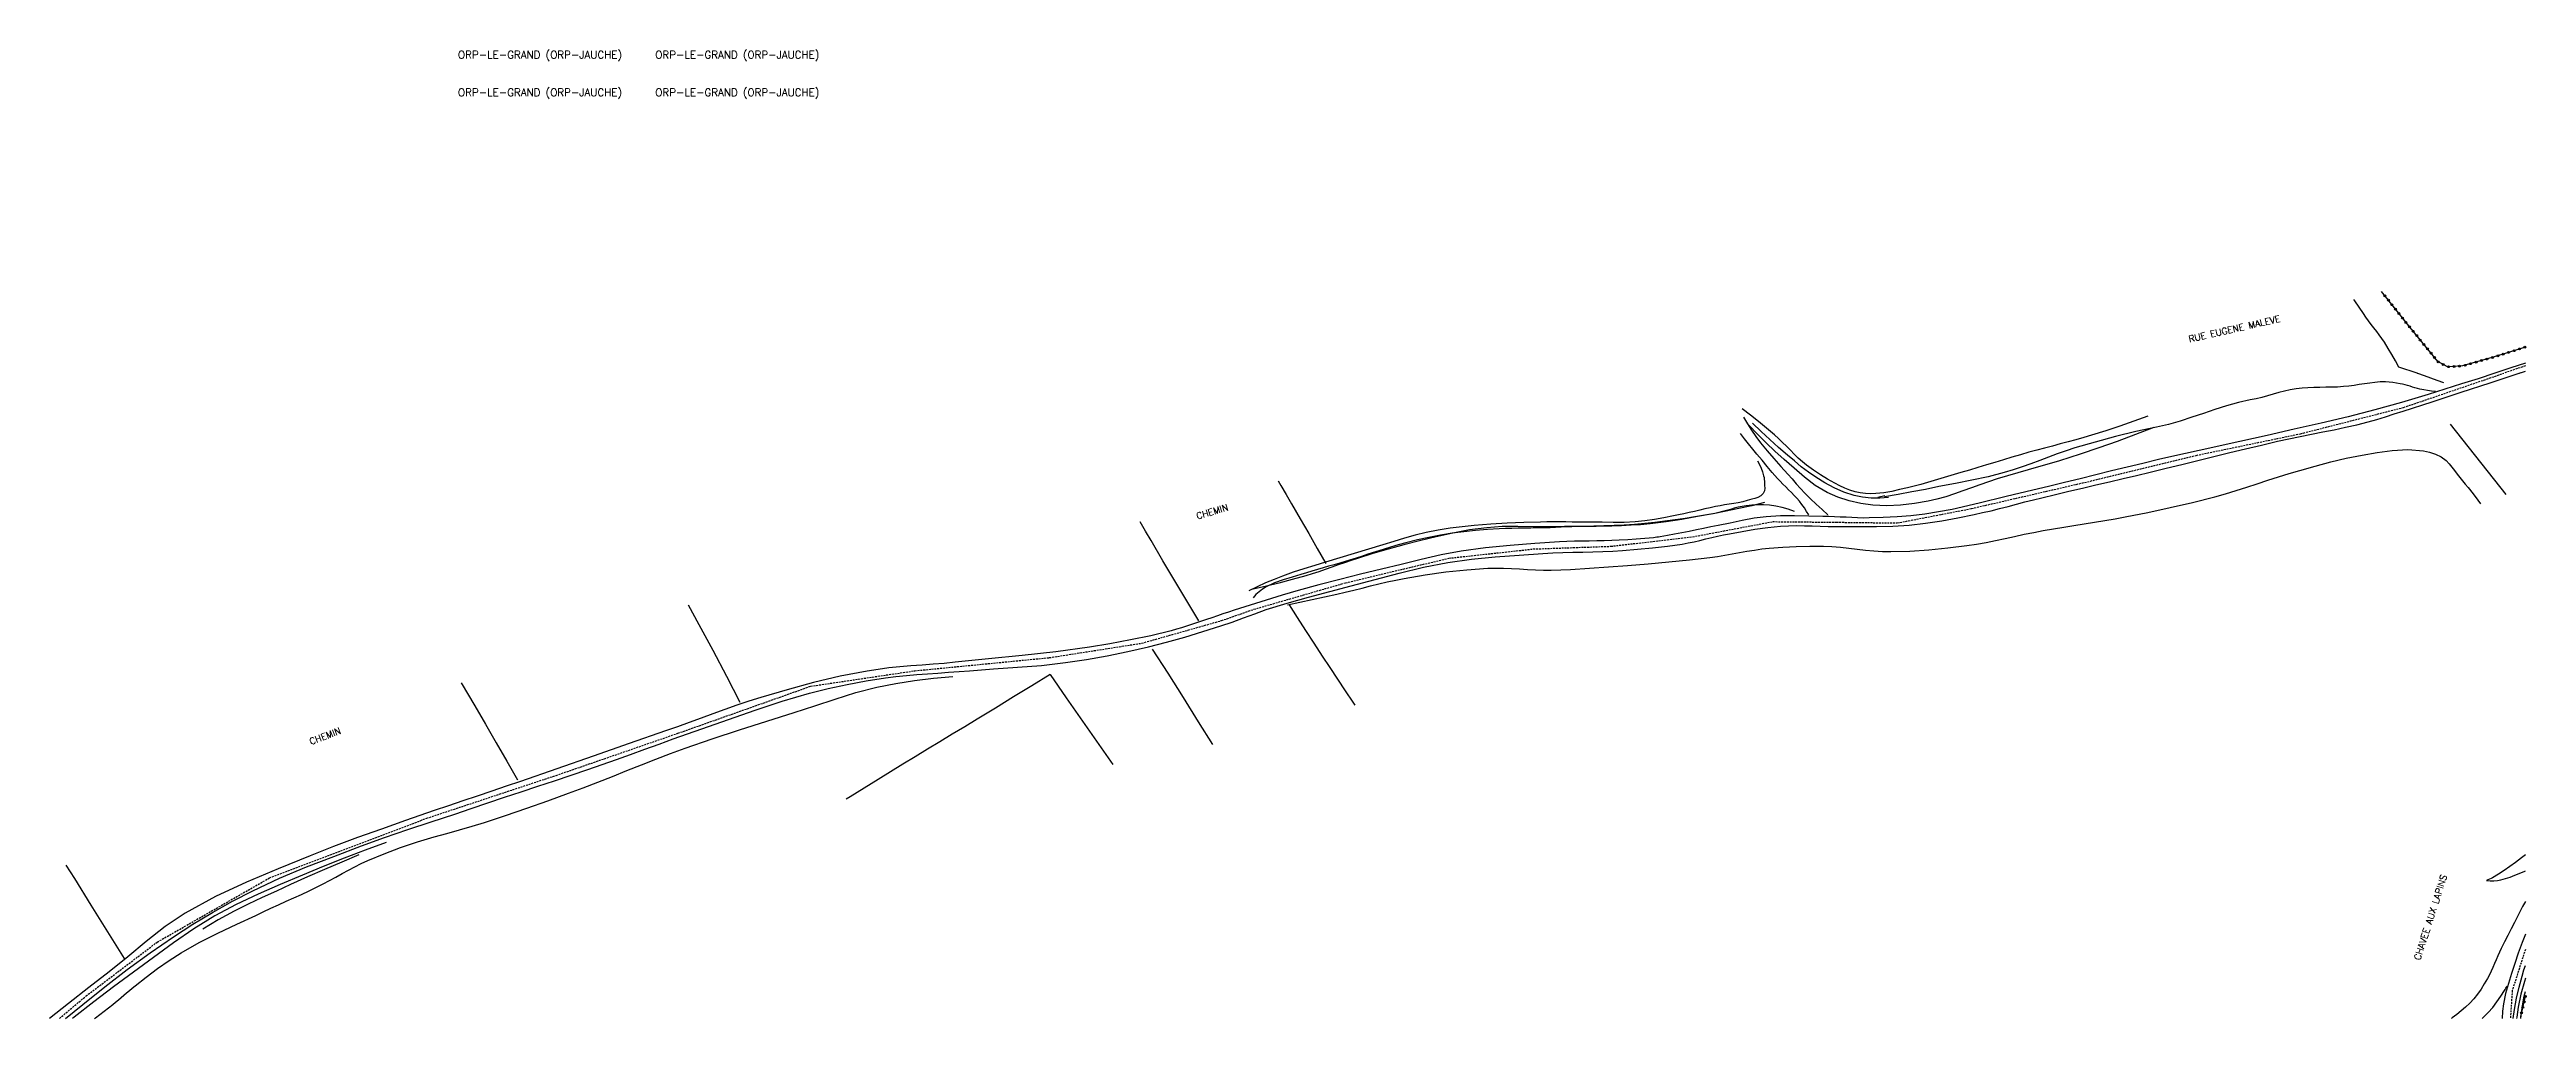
# Model space of a CAD drawing. Header units: millimetres. Extents: x 193000 to 194000, y 156000 to 157000.
# Drawn here: x 193344 to 194000, y 156000 to 156257 of the extents above; entities that cross this region are included whole.
import ezdxf
from ezdxf.enums import TextEntityAlignment as Align

# ---------------------------------------------------------------- set-up
doc = ezdxf.new("R2010")
doc.units = ezdxf.units.MM
doc.linetypes.add('DASHED', pattern=[0.75, 0.5, -0.25])
doc.layers.get('0').update_dxf_attribs({"linetype": 'CONTINUOUS'})
for name, color, linetype in [('W0001', 6, 'DASHED'), ('W0008', 7, 'CONTINUOUS'), ('W0071', 7, 'CONTINUOUS'), ('W0211', 2, 'CONTINUOUS'), ('W0214', 2, 'CONTINUOUS'), ('W0300', 7, 'CONTINUOUS'), ('W0322', 7, 'CONTINUOUS'), ('W0323', 7, 'CONTINUOUS'), ('W0330', 7, 'CONTINUOUS'), ('W0980', 7, 'CONTINUOUS'), ('W0989', 7, 'CONTINUOUS')]:
    doc.layers.add(name, color=color, linetype=linetype)
doc.styles.get("Standard").update_dxf_attribs({"font": 'romans.shx', "width": 0.85})

# ---------------------------------------------------------------- blocks, each defined once
blk = doc.blocks.new('t322o')
at = {"color": 0, "linetype": 'Continuous'}
for radius in [0.25, 0.15]:
    blk.add_circle((0, 0), radius, dxfattribs=at)
blk = doc.blocks.new('t323o')
at = {"color": 0, "linetype": 'Continuous'}
for radius in [0.25, 0.15]:
    blk.add_circle((0, 0), radius, dxfattribs=at)

msp = doc.modelspace()

# ---------------------------------------------------------------- linework, layer by layer
at = {"layer": 'W0001'}
for points in [[(193346.48, 156000), (193353.52, 156005.96), (193372.4, 156020.25), (193402.13, 156037.25), (193443.8, 156053.07), (193478.12, 156064.43), (193510.38, 156075.59), (193545.58, 156088.06), (193573.14, 156092.15), (193608.79, 156095.63), (193633.29, 156099.46), (193654.46, 156105.45), (193663.05, 156108.46), (193687.31, 156115.47), (193714.68, 156121.99), (193737.1, 156124.43), (193757.62, 156125.15), (193779.29, 156127.66), (193800.52, 156131.68), (193817.43, 156131.52), (193833.51, 156131.33), (193853.22, 156135.15), (193884.72, 156142.42), (193912.78, 156149.25), (193940.41, 156154.98), (193967.71, 156161.95), (193994.26, 156171)], [(194000, 156172.96), (193994.26, 156171)], [(194000, 156018.31), (193996.51, 156007.38), (193996.02, 156000)]]:
    msp.add_lwpolyline(points, dxfattribs=at)
at = {"layer": 'W0008'}
for points in [[(193991.89, 156171), (193987.49, 156169.57), (193983.08, 156168.16), (193978.67, 156166.77), (193974.25, 156165.39), (193970.73, 156164.31), (193967.21, 156163.25), (193963.67, 156162.24), (193960.12, 156161.27), (193953, 156159.47), (193945.85, 156157.78), (193938.69, 156156.16), (193931.53, 156154.53), (193927.93, 156153.72), (193924.34, 156152.92), (193920.74, 156152.12), (193917.13, 156151.34), (193913.53, 156150.55), (193909.94, 156149.75), (193906.34, 156148.94), (193902.75, 156148.11), (193898.59, 156147.13), (193894.43, 156146.13), (193890.27, 156145.1), (193886.12, 156144.07), (193881.97, 156143.04), (193877.82, 156142.02), (193873.66, 156141.02), (193869.5, 156140.03), (193862.37, 156138.31), (193855.24, 156136.53), (193848.06, 156134.91), (193840.82, 156133.64), (193837.15, 156133.2), (193833.47, 156132.91), (193829.78, 156132.74), (193826.09, 156132.65), (193824.55, 156132.64), (193823.02, 156132.68), (193821.49, 156132.74), (193819.95, 156132.82), (193818.42, 156132.9), (193816.89, 156132.98), (193815.36, 156133.04), (193813.82, 156133.08), (193810.07, 156133.16), (193806.32, 156133.24), (193802.55, 156133.22), (193798.8, 156132.99), (193795.58, 156132.57), (193792.39, 156131.96), (193789.22, 156131.28), (193786.05, 156130.63), (193784.13, 156130.26), (193782.21, 156129.88), (193780.29, 156129.48), (193778.38, 156129.09), (193776.46, 156128.7), (193774.54, 156128.33), (193772.62, 156127.98), (193770.69, 156127.66), (193770.24, 156127.59), (193769.79, 156127.53), (193769.35, 156127.48), (193768.9, 156127.43), (193766.64, 156127.22), (193764.37, 156127.03), (193762.11, 156126.88), (193759.84, 156126.75), (193757.86, 156126.66), (193755.88, 156126.61), (193753.9, 156126.57), (193751.92, 156126.54), (193749.94, 156126.51), (193747.96, 156126.46), (193745.98, 156126.39), (193744, 156126.29), (193737.48, 156125.87), (193730.96, 156125.38), (193724.45, 156124.74), (193717.97, 156123.85), (193712.64, 156122.86), (193707.35, 156121.66), (193702.1, 156120.36), (193696.85, 156119.07), (193691.31, 156117.73), (193685.77, 156116.36), (193680.25, 156114.94), (193674.75, 156113.44), (193670.49, 156112.2), (193666.26, 156110.9), (193662.03, 156109.56), (193657.81, 156108.2), (193656.32, 156107.71), (193654.83, 156107.22), (193653.34, 156106.71), (193651.85, 156106.19)], [(193666.24, 156108.43), (193671.86, 156110.07), (193677.49, 156111.65), (193683.14, 156113.19), (193688.8, 156114.68), (193695.17, 156116.36), (193701.55, 156118.05), (193707.97, 156119.59), (193714.45, 156120.86), (193720.7, 156121.74), (193726.99, 156122.35), (193733.29, 156122.82), (193739.58, 156123.23), (193742.22, 156123.38), (193744.87, 156123.49), (193747.52, 156123.56), (193750.17, 156123.62), (193752.82, 156123.69), (193755.47, 156123.77), (193758.12, 156123.88), (193760.76, 156124.05), (193764.72, 156124.36), (193768.68, 156124.73), (193772.62, 156125.18), (193776.55, 156125.75), (193778.13, 156126.03), (193779.69, 156126.35), (193781.25, 156126.71), (193782.81, 156127.08), (193784.36, 156127.45), (193785.92, 156127.81), (193787.48, 156128.16), (193789.04, 156128.46), (193792.42, 156129.08), (193795.8, 156129.66), (193799.21, 156130.15), (193802.63, 156130.48), (193804.72, 156130.59), (193806.82, 156130.63), (193808.91, 156130.61), (193811, 156130.55), (193813.09, 156130.48), (193815.18, 156130.41), (193817.27, 156130.36), (193819.36, 156130.35), (193823.7, 156130.37), (193828.04, 156130.38), (193832.39, 156130.48), (193836.73, 156130.77), (193841.05, 156131.27), (193845.35, 156131.93), (193849.63, 156132.72), (193853.9, 156133.57), (193856.16, 156134.06), (193858.41, 156134.58), (193860.66, 156135.14), (193862.9, 156135.71), (193865.13, 156136.3), (193867.37, 156136.89), (193869.61, 156137.46), (193871.86, 156138.02), (193875.44, 156138.88), (193879.02, 156139.73), (193882.61, 156140.58), (193886.2, 156141.42), (193889.79, 156142.26), (193893.37, 156143.1), (193896.96, 156143.95), (193900.54, 156144.8), (193904.77, 156145.82), (193908.99, 156146.85), (193913.21, 156147.89), (193917.42, 156148.93), (193921.64, 156149.97), (193925.87, 156150.99), (193930.09, 156151.99), (193934.33, 156152.97), (193937.32, 156153.63), (193940.32, 156154.25), (193943.32, 156154.85), (193946.33, 156155.44), (193949.33, 156156.05), (193952.33, 156156.69), (193955.32, 156157.37), (193958.3, 156158.11), (193960.64, 156158.76), (193962.96, 156159.48), (193965.27, 156160.24), (193967.59, 156160.98), (193975.28, 156163.45), (193982.96, 156165.95), (193990.64, 156168.47), (193998.31, 156171)], [(194000, 156173.71), (193996.11, 156172.4), (193991.89, 156171)], [(193998.31, 156171), (193998.48, 156171.06), (193998.66, 156171.12), (193998.84, 156171.18), (193999.01, 156171.23), (194000, 156171.56)], [(193348.05, 156000), (193352.63, 156003.73), (193358.5, 156008.38), (193364.44, 156012.97), (193370.49, 156017.42), (193376.67, 156021.66), (193381.8, 156024.95), (193387.01, 156028.1), (193392.32, 156031.08), (193397.74, 156033.87), (193404.8, 156037.15), (193411.98, 156040.15), (193419.22, 156042.97), (193426.49, 156045.72), (193432.63, 156047.95), (193438.82, 156050.06), (193445.02, 156052.12), (193451.22, 156054.19), (193455.63, 156055.67), (193460.04, 156057.14), (193464.45, 156058.61), (193468.87, 156060.07), (193473.28, 156061.53), (193477.7, 156063), (193482.1, 156064.49), (193486.5, 156065.99), (193490.29, 156067.31), (193494.07, 156068.65), (193497.84, 156070), (193501.61, 156071.36), (193505.39, 156072.72), (193509.16, 156074.08), (193512.94, 156075.41), (193516.73, 156076.73), (193523.81, 156079.21), (193530.89, 156081.71), (193538.03, 156084.1), (193545.24, 156086.2), (193550.23, 156087.45), (193555.25, 156088.55), (193560.3, 156089.5), (193565.37, 156090.3), (193568.15, 156090.65), (193570.93, 156090.94), (193573.72, 156091.18), (193576.51, 156091.38), (193579.3, 156091.56), (193582.09, 156091.74), (193584.88, 156091.93), (193587.67, 156092.14), (193594.03, 156092.63), (193600.41, 156093.07), (193606.78, 156093.59), (193613.13, 156094.33), (193618.66, 156095.16), (193624.16, 156096.13), (193629.63, 156097.24), (193635.08, 156098.48), (193639.91, 156099.71), (193644.72, 156101.07), (193649.49, 156102.52), (193654.25, 156104.03), (193657.27, 156105.05), (193660.28, 156106.14), (193663.26, 156107.27), (193666.24, 156108.43)], [(193651.85, 156106.19), (193650.51, 156105.76), (193649.18, 156105.31), (193647.85, 156104.86), (193646.51, 156104.41), (193645.18, 156103.97), (193643.83, 156103.55), (193642.48, 156103.14), (193641.13, 156102.77), (193635.75, 156101.45), (193630.33, 156100.31), (193624.89, 156099.32), (193619.43, 156098.42), (193610.56, 156097.18), (193601.65, 156096.19), (193592.73, 156095.31), (193583.82, 156094.4), (193580.91, 156094.11), (193577.99, 156093.87), (193575.07, 156093.65), (193572.15, 156093.43), (193569.23, 156093.18), (193566.32, 156092.89), (193563.41, 156092.53), (193560.51, 156092.07), (193553.38, 156090.68), (193546.32, 156089), (193539.32, 156087.11), (193532.36, 156085.08), (193529.16, 156084.09), (193525.98, 156083.03), (193522.82, 156081.92), (193519.67, 156080.78), (193516.53, 156079.62), (193513.39, 156078.47), (193510.25, 156077.32), (193507.1, 156076.2), (193497.49, 156072.85), (193487.89, 156069.5), (193478.28, 156066.16), (193468.67, 156062.84), (193464.86, 156061.54), (193461.04, 156060.24), (193457.22, 156058.96), (193453.4, 156057.67), (193449.58, 156056.38), (193445.76, 156055.09), (193441.95, 156053.77), (193438.15, 156052.43), (193431.8, 156050.19), (193425.46, 156047.93), (193419.14, 156045.6), (193412.88, 156043.11), (193404.47, 156039.66), (193396.07, 156036.14), (193387.79, 156032.3), (193379.79, 156027.89), (193374.5, 156024.35), (193369.49, 156020.43), (193364.61, 156016.37), (193359.69, 156012.39), (193354.29, 156008.19), (193348.88, 156003.99), (193343.85, 156000)], [(194000, 156022.36), (193999.12, 156020.12), (193998.12, 156017.35), (193997.17, 156014.56), (193996.32, 156011.92), (193995.49, 156009.27), (193994.76, 156006.58), (193994.2, 156003.85), (193993.95, 156001.95), (193993.81, 156000.03), (193993.81, 156000)], [(193996.75, 156000), (193997.09, 156002.39), (193997.67, 156005.35), (193998.36, 156008.29), (193999.13, 156011.21), (193999.63, 156012.93), (194000, 156014.05)]]:
    msp.add_lwpolyline(points, dxfattribs=at)
at = {"layer": 'W0071'}
for points in [[(193810.08, 156133.45), (193809.51, 156134.39), (193808.91, 156135.31), (193808.27, 156136.2), (193807.6, 156137.07), (193806.92, 156137.87), (193806.2, 156138.65), (193805.47, 156139.4), (193804.72, 156140.14), (193803.97, 156140.88), (193803.22, 156141.62), (193802.49, 156142.37), (193801.77, 156143.14), (193800.38, 156144.72), (193799.02, 156146.32), (193797.69, 156147.93), (193796.35, 156149.55), (193795.25, 156150.91), (193794.15, 156152.27), (193793.06, 156153.65), (193791.98, 156155.03)], [(193792.76, 156159.36), (193793.81, 156157.61), (193794.92, 156155.9), (193796.08, 156154.22), (193797.29, 156152.58), (193799.02, 156150.44), (193800.83, 156148.37), (193802.68, 156146.33), (193804.52, 156144.29), (193805.64, 156143.01), (193806.76, 156141.74), (193807.9, 156140.47), (193809.07, 156139.23), (193810.55, 156137.75), (193812.06, 156136.29), (193813.6, 156134.86), (193815.17, 156133.46)]]:
    msp.add_lwpolyline(points, dxfattribs=at)
at = {"layer": 'W0211'}
for points in [[(193976.15, 156166.14), (193975.12, 156166.29), (193974.09, 156166.44), (193973.06, 156166.62), (193972.04, 156166.83), (193971.38, 156166.99), (193970.73, 156167.17), (193970.08, 156167.36), (193969.43, 156167.56), (193968.78, 156167.75), (193968.13, 156167.93), (193967.47, 156168.1), (193966.81, 156168.24), (193965.85, 156168.42), (193964.89, 156168.57), (193963.92, 156168.68), (193962.95, 156168.73), (193961.54, 156168.69), (193960.14, 156168.58), (193958.74, 156168.42), (193957.36, 156168.21), (193955.97, 156167.99), (193954.59, 156167.78), (193953.2, 156167.6), (193951.81, 156167.46), (193950.24, 156167.36), (193948.67, 156167.31), (193947.1, 156167.28), (193945.53, 156167.26), (193943.95, 156167.23), (193942.38, 156167.17), (193940.81, 156167.06), (193939.24, 156166.87), (193937.7, 156166.61), (193936.17, 156166.27), (193934.66, 156165.88), (193933.15, 156165.46), (193931.65, 156165.03), (193930.15, 156164.62), (193928.63, 156164.25), (193927.1, 156163.94), (193923.93, 156163.26), (193920.8, 156162.4), (193917.72, 156161.42), (193914.66, 156160.38), (193911.6, 156159.33), (193908.52, 156158.33), (193905.4, 156157.45), (193902.24, 156156.75)], [(193831.2, 156138.08), (193828.92, 156137.88), (193826.63, 156137.9), (193824.35, 156138.15), (193822.1, 156138.61), (193819.41, 156139.48), (193816.83, 156140.65), (193814.35, 156142), (193811.95, 156143.45), (193809.98, 156144.78), (193808.1, 156146.23), (193806.28, 156147.76), (193804.48, 156149.29), (193802.1, 156151.35), (193799.76, 156153.45), (193797.47, 156155.6), (193795.21, 156157.79)], [(193902.24, 156156.75), (193896.79, 156155.53), (193891.37, 156154.21), (193885.98, 156152.76), (193880.63, 156151.2), (193878.26, 156150.45), (193875.93, 156149.63), (193873.6, 156148.77), (193871.29, 156147.89), (193868.97, 156147.02), (193866.64, 156146.17), (193864.29, 156145.38), (193861.91, 156144.67), (193857.62, 156143.58), (193853.28, 156142.65), (193848.93, 156141.81), (193844.59, 156140.96), (193840.99, 156140.24), (193837.37, 156139.55), (193833.76, 156138.87), (193830.14, 156138.22)], [(193671.91, 156109.63), (193675.19, 156110.31), (193678.47, 156111.01), (193681.75, 156111.72), (193685.02, 156112.45), (193687.25, 156112.96), (193689.48, 156113.51), (193691.7, 156114.08), (193693.92, 156114.64), (193696.15, 156115.2), (193698.39, 156115.72), (193700.63, 156116.21), (193702.89, 156116.64), (193708.38, 156117.55), (193713.89, 156118.34), (193719.43, 156118.94), (193724.99, 156119.32), (193727.1, 156119.37), (193729.21, 156119.35), (193731.32, 156119.27), (193733.43, 156119.15), (193735.53, 156119.02), (193737.64, 156118.92), (193739.74, 156118.85), (193741.85, 156118.85), (193746.92, 156119.02), (193751.98, 156119.31), (193757.03, 156119.69), (193762.08, 156120.09), (193767.54, 156120.53), (193773, 156121), (193778.46, 156121.53), (193783.9, 156122.17), (193785.87, 156122.45), (193787.83, 156122.77), (193789.79, 156123.12), (193791.74, 156123.48), (193793.7, 156123.83), (193795.66, 156124.16), (193797.63, 156124.44), (193799.6, 156124.66), (193803.19, 156124.95), (193806.78, 156125.13), (193810.38, 156125.19), (193813.98, 156125.16), (193816.22, 156125.07), (193818.45, 156124.89), (193820.68, 156124.66), (193822.9, 156124.4), (193825.13, 156124.15), (193827.36, 156123.94), (193829.6, 156123.79), (193831.84, 156123.74), (193836.89, 156123.86), (193841.93, 156124.19), (193846.96, 156124.7), (193851.96, 156125.33), (193854.52, 156125.72), (193857.06, 156126.18), (193859.59, 156126.68), (193862.12, 156127.22), (193864.64, 156127.77), (193867.16, 156128.32), (193869.69, 156128.84), (193872.23, 156129.33), (193874.94, 156129.8), (193877.65, 156130.24), (193880.37, 156130.67), (193883.09, 156131.09), (193885.81, 156131.51), (193888.53, 156131.95), (193891.25, 156132.42), (193893.95, 156132.93), (193899.91, 156134.13), (193905.86, 156135.41), (193911.78, 156136.79), (193917.67, 156138.29), (193920.51, 156139.08), (193923.34, 156139.93), (193926.15, 156140.81), (193928.95, 156141.73), (193931.75, 156142.64), (193934.56, 156143.54), (193937.37, 156144.41), (193940.2, 156145.23), (193944.29, 156146.37), (193948.4, 156147.5), (193952.53, 156148.52), (193956.71, 156149.31), (193960.7, 156149.96), (193964.74, 156150.55), (193968.85, 156150.81), (193972.97, 156150.48), (193974.59, 156150.11), (193976.15, 156149.56), (193977.64, 156148.82), (193979.04, 156147.92)], [(193979.04, 156147.92), (193979.79, 156147.04), (193980.52, 156146.14), (193981.22, 156145.22), (193981.92, 156144.3), (193982.61, 156143.38), (193983.32, 156142.46), (193984.05, 156141.57), (193984.82, 156140.7), (193986.17, 156139.09), (193987.41, 156137.4), (193988.07, 156136.4)], [(193806.26, 156134.4), (193804.66, 156134.98), (193803.02, 156135.45), (193801.36, 156135.8), (193799.67, 156136.05), (193798.12, 156136.15), (193796.57, 156136.15), (193795.02, 156136.05), (193793.48, 156135.88), (193792.42, 156135.71), (193791.37, 156135.48), (193790.33, 156135.22), (193789.3, 156134.93), (193788.28, 156134.64), (193787.25, 156134.35), (193786.22, 156134.09), (193785.17, 156133.86), (193782.56, 156133.37), (193779.93, 156132.94), (193777.3, 156132.55), (193774.66, 156132.19), (193771.98, 156131.82), (193769.29, 156131.47), (193766.6, 156131.16), (193763.9, 156130.91), (193761.2, 156130.75), (193758.5, 156130.65), (193755.8, 156130.59), (193753.1, 156130.5), (193750.21, 156130.39), (193747.31, 156130.28), (193744.42, 156130.17), (193741.53, 156130.07), (193739.84, 156130.03), (193738.15, 156130), (193736.46, 156129.98), (193734.78, 156129.96), (193733.09, 156129.93), (193731.4, 156129.89), (193729.71, 156129.83), (193728.03, 156129.75), (193724.9, 156129.56), (193721.78, 156129.32), (193718.67, 156129.01), (193715.56, 156128.61), (193712.48, 156128.1), (193709.41, 156127.5), (193706.36, 156126.83), (193703.32, 156126.08), (193701.29, 156125.54), (193699.27, 156124.95), (193697.26, 156124.33), (193695.26, 156123.69), (193693.26, 156123.03), (193691.26, 156122.38), (193689.25, 156121.74), (193687.24, 156121.12), (193685.77, 156120.69), (193684.3, 156120.26), (193682.82, 156119.84), (193681.35, 156119.41), (193679.87, 156118.99), (193678.4, 156118.56), (193676.93, 156118.11), (193675.47, 156117.64), (193673.14, 156116.94), (193670.79, 156116.26), (193668.46, 156115.45), (193666.24, 156114.38), (193665.29, 156113.78), (193664.41, 156113.1), (193663.58, 156112.34), (193662.83, 156111.52)], [(193830.25, 156138.52), (193828.4, 156138.08)], [(193433.08, 156046.63), (193427.47, 156044.61), (193421.89, 156042.5), (193416.35, 156040.3), (193410.85, 156038), (193404.97, 156035.5), (193399.1, 156032.94), (193393.31, 156030.2), (193387.66, 156027.18), (193382.08, 156023.75), (193376.68, 156020.04), (193371.39, 156016.18), (193366.13, 156012.31), (193360.82, 156008.38), (193355.56, 156004.38), (193350.35, 156000.31), (193349.96, 156000)], [(194000, 156043.35), (193999, 156042.59), (193997.35, 156041.38), (193995.86, 156040.32), (193994.37, 156039.26), (193992.85, 156038.25), (193991.28, 156037.31), (193990.89, 156037.1), (193990.49, 156036.91), (193990.08, 156036.73), (193989.67, 156036.57)], [(194000, 156030.98), (193999.25, 156029.68), (193998.52, 156028.28), (193997.81, 156026.86), (193997.09, 156025.45), (193996.21, 156023.74), (193995.34, 156022.02), (193994.47, 156020.3), (193993.62, 156018.58), (193993.16, 156017.58), (193992.71, 156016.57), (193992.27, 156015.55), (193991.84, 156014.54), (193991.4, 156013.52), (193990.94, 156012.52), (193990.45, 156011.53), (193989.93, 156010.55), (193989.12, 156009.15), (193988.28, 156007.77), (193987.35, 156006.43), (193986.33, 156005.17), (193985.27, 156004.06), (193984.16, 156003.01), (193982.99, 156002.02), (193981.8, 156001.06), (193980.6, 156000.13), (193980.44, 156000)], [(194000, 156010.65), (193999.74, 156009.84), (193998.8, 156006.44), (193998.06, 156002.98), (193997.7, 156000.37), (193997.67, 156000)]]:
    msp.add_lwpolyline(points, dxfattribs=at)
at = {"layer": 'W0214'}
msp.add_lwpolyline([(193989.67, 156036.57), (193990.64, 156036.51), (193991.6, 156036.52), (193992.57, 156036.6), (193993.52, 156036.75), (193994.77, 156037.06), (193995.98, 156037.48), (193997.17, 156037.95), (193998.35, 156038.43), (193999.85, 156039.04), (194000, 156039.1)], dxfattribs=at)
at = {"layer": 'W0300'}
for points in [[(193901.54, 156156.63), (193896.7, 156154.74), (193891.82, 156152.93), (193886.92, 156151.2), (193881.99, 156149.53), (193879.26, 156148.66), (193876.52, 156147.82), (193873.77, 156147.01), (193871.01, 156146.23), (193868.25, 156145.44), (193865.5, 156144.65), (193862.75, 156143.85), (193860, 156143.02), (193857.72, 156142.27), (193855.46, 156141.47), (193853.2, 156140.64), (193850.95, 156139.82), (193848.68, 156139.02), (193846.39, 156138.28), (193844.06, 156137.63), (193841.71, 156137.11), (193838.08, 156136.49), (193834.42, 156136.06), (193830.73, 156135.89), (193827.03, 156136.07), (193823.91, 156136.5), (193820.83, 156137.17), (193817.82, 156138.12), (193814.92, 156139.38), (193811.8, 156141.23), (193808.92, 156143.44), (193806.21, 156145.82), (193803.53, 156148.19), (193801.13, 156150.34), (193798.78, 156152.56), (193796.5, 156154.84), (193794.28, 156157.18)], [(193994.88, 156138.88), (193980.12, 156157.49)], [(193798.39, 156136.71), (193794.99, 156135.91), (193791.59, 156135.16), (193788.18, 156134.45), (193784.75, 156133.78), (193780.6, 156133.01), (193776.43, 156132.27), (193772.25, 156131.61), (193768.05, 156131.08), (193765.52, 156130.85), (193762.99, 156130.7), (193760.45, 156130.6), (193757.92, 156130.51), (193755.83, 156130.45), (193753.73, 156130.41), (193751.64, 156130.38), (193749.55, 156130.37), (193747.45, 156130.36), (193745.36, 156130.35), (193743.26, 156130.33), (193741.17, 156130.31), (193737.07, 156130.32), (193732.95, 156130.38), (193728.84, 156130.35), (193724.73, 156130.07), (193720.21, 156129.47), (193715.74, 156128.64), (193711.3, 156127.67), (193706.88, 156126.63), (193702.75, 156125.57), (193698.65, 156124.42), (193694.57, 156123.19), (193690.5, 156121.94), (193688.78, 156121.38), (193687.06, 156120.8), (193685.35, 156120.2), (193683.65, 156119.6), (193681.94, 156118.99), (193680.23, 156118.4), (193678.51, 156117.84), (193676.77, 156117.31), (193673.21, 156116.3), (193669.63, 156115.37), (193666.03, 156114.51), (193662.41, 156113.72)], [(193425.81, 156043.4), (193421.27, 156041.46), (193416.74, 156039.5), (193412.23, 156037.5), (193407.73, 156035.47), (193403.97, 156033.77), (193400.22, 156032.06), (193396.5, 156030.29), (193392.81, 156028.44), (193390.68, 156027.3), (193388.57, 156026.12), (193386.49, 156024.89), (193384.43, 156023.63)], [(193998.76, 156000), (193999.14, 156002.79), (193999.71, 156005.92), (194000, 156007.18)]]:
    msp.add_lwpolyline(points, dxfattribs=at)
at = {"layer": 'W0322'}
msp.add_lwpolyline([(194000, 156177.94), (193991.43, 156175.23), (193983.38, 156172.93), (193979.35, 156172.73), (193976.82, 156174.1), (193969.44, 156183.11), (193961.84, 156192.7)], dxfattribs=at)
at = {"layer": 'W0323'}
msp.add_lwpolyline([(193998.76, 156000), (193998.76, 156000.55), (194000, 156005.91)], dxfattribs=at)
at = {"layer": 'W0330'}
for points in [[(193966.46, 156172.61), (193965.57, 156174.3), (193964.64, 156175.97), (193963.66, 156177.61), (193962.64, 156179.22), (193961.98, 156180.2), (193961.29, 156181.16), (193960.59, 156182.1), (193959.87, 156183.04), (193959.15, 156183.97), (193958.44, 156184.91), (193957.75, 156185.86), (193957.07, 156186.83), (193955.93, 156188.5), (193954.82, 156190.19), (193954.57, 156190.59)], [(193971.32, 156171), (193966.46, 156172.61)], [(193978.36, 156168.45), (193976.66, 156169.09), (193974.95, 156169.71), (193973.25, 156170.33), (193971.53, 156170.93), (193971.48, 156170.95), (193971.43, 156170.96), (193971.37, 156170.98), (193971.32, 156171)], [(193899.96, 156159.67), (193896.25, 156158.3), (193892.52, 156157), (193888.77, 156155.75), (193884.99, 156154.56), (193882.94, 156153.94), (193880.87, 156153.36), (193878.8, 156152.8), (193876.73, 156152.26), (193874.65, 156151.72), (193872.58, 156151.18), (193870.51, 156150.62), (193868.44, 156150.05), (193866.18, 156149.4), (193863.92, 156148.73), (193861.66, 156148.06), (193859.41, 156147.38), (193857.16, 156146.7), (193854.9, 156146.02), (193852.64, 156145.35), (193850.38, 156144.69), (193846.86, 156143.64), (193843.33, 156142.57), (193839.79, 156141.55), (193836.22, 156140.65), (193834.15, 156140.16), (193832.07, 156139.69), (193829.96, 156139.32), (193827.83, 156139.12), (193826.46, 156139.09), (193825.08, 156139.14), (193823.7, 156139.29), (193822.35, 156139.57), (193820.95, 156140), (193819.6, 156140.56), (193818.29, 156141.2), (193817.01, 156141.87), (193815.06, 156142.94), (193813.16, 156144.08), (193811.3, 156145.31), (193809.51, 156146.63), (193808.38, 156147.56), (193807.29, 156148.54), (193806.23, 156149.56), (193805.2, 156150.59), (193804.18, 156151.64), (193803.14, 156152.68), (193802.09, 156153.69), (193801, 156154.67), (193798.91, 156156.46), (193796.77, 156158.2), (193794.6, 156159.89), (193792.4, 156161.54)], [(193796.5, 156147.77), (193797.01, 156146.84), (193797.45, 156145.87), (193797.82, 156144.88), (193798.12, 156143.86), (193798.23, 156143.38), (193798.29, 156142.89), (193798.33, 156142.4), (193798.34, 156141.9), (193798.37, 156141.25), (193798.41, 156140.55), (193798.34, 156139.83), (193798.04, 156139.17), (193797.4, 156138.53), (193796.59, 156138.11), (193795.75, 156137.85), (193794.97, 156137.61), (193793.79, 156137.24), (193792.6, 156136.93), (193791.39, 156136.68), (193790.18, 156136.47), (193788.97, 156136.28), (193787.76, 156136.09), (193786.56, 156135.88), (193785.36, 156135.65), (193783.96, 156135.34), (193782.57, 156135.03), (193781.18, 156134.71), (193779.78, 156134.39), (193778.39, 156134.07), (193777, 156133.76), (193775.6, 156133.47), (193774.2, 156133.19), (193771.69, 156132.73), (193769.17, 156132.28), (193766.64, 156131.9), (193764.1, 156131.64), (193761.19, 156131.49), (193758.28, 156131.48), (193755.37, 156131.52), (193752.46, 156131.55), (193750.78, 156131.55), (193749.1, 156131.56), (193747.41, 156131.58), (193745.73, 156131.6), (193744.05, 156131.61), (193742.36, 156131.62), (193740.68, 156131.61), (193739, 156131.57), (193734.59, 156131.45), (193730.19, 156131.28), (193725.79, 156131.02), (193721.4, 156130.66), (193718.2, 156130.32), (193715.01, 156129.92), (193711.84, 156129.43), (193708.68, 156128.82), (193705.79, 156128.12), (193702.93, 156127.28), (193700.09, 156126.39), (193697.24, 156125.53), (193693.44, 156124.4), (193689.63, 156123.27), (193685.83, 156122.12), (193682.04, 156120.95), (193679.17, 156120.07), (193676.3, 156119.2), (193673.44, 156118.28), (193670.62, 156117.27), (193668.36, 156116.38), (193666.12, 156115.43), (193663.91, 156114.42), (193661.72, 156113.36)], [(193669.49, 156142.51), (193670.19, 156141.29), (193671.6, 156138.85), (193673.01, 156136.41), (193675.28, 156132.46), (193677.56, 156128.5), (193679.83, 156124.54), (193682.1, 156120.59)], [(193648.42, 156105.35), (193645.22, 156110.65), (193642.04, 156115.98), (193638.89, 156121.31), (193635.77, 156126.67), (193634.34, 156129.16), (193632.91, 156131.66), (193632.91, 156131.66)], [(193513.06, 156109.65), (193515.96, 156104.41), (193519.65, 156097.6), (193523.27, 156090.75), (193526.83, 156083.86)], [(193672.39, 156109.67), (193674.54, 156106.25), (193676.71, 156102.85), (193678.9, 156099.45), (193681.1, 156096.06), (193683.11, 156092.98), (193685.15, 156089.91), (193687.19, 156086.85), (193689.24, 156083.79), (193689.76, 156083.02)], [(193636.11, 156097.92), (193640.19, 156091.49), (193644.24, 156085.04), (193648.28, 156078.59), (193652.03, 156072.57)], [(193445.81, 156048.14), (193449.16, 156049.03), (193452.49, 156049.97), (193455.81, 156050.95), (193459.12, 156051.97), (193464.73, 156053.81), (193470.32, 156055.72), (193475.88, 156057.69), (193481.42, 156059.71), (193485.3, 156061.15), (193489.16, 156062.64), (193493.01, 156064.16), (193496.85, 156065.69), (193500.69, 156067.22), (193504.55, 156068.73), (193508.41, 156070.19), (193512.3, 156071.61), (193519.49, 156074.09), (193526.72, 156076.46), (193533.96, 156078.76), (193541.21, 156081.05), (193546.65, 156082.84), (193552.09, 156084.67), (193557.57, 156086.37), (193563.13, 156087.8), (193568.1, 156088.8), (193573.11, 156089.6), (193578.14, 156090.2), (193583.2, 156090.59)], [(193452.92, 156088.98), (193456.56, 156082.85), (193459.42, 156077.97), (193462.25, 156073.08), (193465.06, 156068.18), (193467.85, 156063.27)], [(193609.06, 156091.15), (193604.21, 156088.19), (193599.36, 156085.23), (193594.51, 156082.27), (193589.66, 156079.31), (193586.38, 156077.32), (193583.1, 156075.33), (193579.81, 156073.34), (193576.52, 156071.35), (193573.24, 156069.36), (193569.96, 156067.37), (193566.68, 156065.36), (193563.41, 156063.35), (193559.7, 156061.04), (193556, 156058.72), (193554.99, 156058.08)], [(193625.71, 156067.29), (193622.02, 156072.6), (193617.71, 156078.79), (193613.4, 156084.97), (193609.08, 156091.15)], [(193355.79, 156000), (193356.07, 156000.2), (193358.36, 156001.93), (193360.62, 156003.7), (193361.36, 156004.31), (193362.1, 156004.93), (193362.83, 156005.56), (193363.55, 156006.19), (193364.28, 156006.82), (193365.01, 156007.45), (193365.75, 156008.07), (193366.51, 156008.67), (193369.48, 156010.96), (193372.48, 156013.22), (193375.55, 156015.4), (193378.72, 156017.42), (193383.54, 156020.14), (193388.49, 156022.61), (193393.5, 156024.96), (193398.48, 156027.32), (193400.49, 156028.27), (193402.51, 156029.21), (193404.54, 156030.13), (193406.57, 156031.05), (193408.6, 156031.96), (193410.62, 156032.89), (193412.64, 156033.84), (193414.64, 156034.8), (193416.34, 156035.67), (193418.03, 156036.56), (193419.7, 156037.48), (193421.36, 156038.4), (193423.04, 156039.32), (193424.73, 156040.21), (193426.44, 156041.06), (193428.17, 156041.85), (193432.5, 156043.65), (193436.88, 156045.3), (193441.32, 156046.79), (193445.81, 156048.14)], [(193363.74, 156015.88), (193359.33, 156022.94), (193354.92, 156030), (193350.52, 156037.06), (193348.27, 156040.67)], [(193988.59, 156000), (193990.14, 156001.54), (193991.34, 156002.92), (193992.45, 156004.38), (193993.49, 156005.88), (193994.49, 156007.41), (193994.67, 156007.71), (193994.84, 156008.01), (193995, 156008.32), (193995.15, 156008.63)]]:
    msp.add_lwpolyline(points, dxfattribs=at)

# ---------------------------------------------------------------- block references
at = {"layer": 'W0322'}
for p, rotation in [((193962.77, 156191.52), 128.4099966550402), ((193963.7, 156190.35), 128.4099966550402), ((193964.63, 156189.17), 128.4099966550402), ((193965.56, 156188), 128.4099966550402), ((193966.5, 156186.82), 128.4099966550402), ((193967.43, 156185.65), 128.4099966550402), ((193968.36, 156184.47), 128.4099966550402), ((193969.29, 156183.3), 128.4099966550402), ((193970.24, 156182.13), 129.3295444891509), ((193971.19, 156180.97), 129.3295444891509), ((193972.14, 156179.81), 129.3295444891509), ((193973.09, 156178.65), 129.3295444891509), ((193974.04, 156177.49), 129.3295444891509), ((193974.99, 156176.33), 129.3295444891509), ((193975.94, 156175.17), 129.3295444891509), ((193976.92, 156174.05), 151.5563421159532), ((193986.94, 156173.95), 195.9472778445823), ((193988.38, 156174.36), 195.9472778445823), ((193989.82, 156174.77), 195.9472778445823), ((193991.27, 156175.18), 195.9472778445823), ((193992.7, 156175.63), 197.5754395483211), ((193994.13, 156176.08), 197.5754395483211), ((193995.56, 156176.54), 197.5754395483211), ((193996.99, 156176.99), 197.5754395483211), ((193998.42, 156177.44), 197.5754395483211), ((193999.85, 156177.9), 197.5754395483211), ((193978.24, 156173.33), 151.5563421159532), ((193979.59, 156172.74), 182.8539002676532), ((193981.09, 156172.82), 182.8539002676532), ((193982.58, 156172.89), 182.8539002676532), ((193984.06, 156173.12), 195.9472778445823), ((193985.5, 156173.54), 195.9472778445823)]:
    msp.add_blockref('t322o', p, dxfattribs=dict(at, rotation=rotation))
at = {"layer": 'W0323', "rotation": 76.98598264159176}
for p in [(193999.65, 156004.4), (193999.99, 156005.86), (193998.97, 156001.48), (193999.31, 156002.94)]:
    msp.add_blockref('t323o', p, dxfattribs=at)

# ---------------------------------------------------------------- texts
at = {"layer": 'W0980'}
for p in [(193473.83, 156255.28), (193526.12, 156255.28), (193473.83, 156245.3), (193526.12, 156245.3)]:
    msp.add_text('ORP-LE-GRAND (ORP-JAUCHE)', height=2, dxfattribs=at).set_placement(p, align=Align.MIDDLE)
at = {"layer": 'W0989'}
msp.add_text('RUE EUGENE MALEVE', height=1.75, rotation=12.7953, dxfattribs=at).set_placement((193910.98, 156179.18))
for s, rotation, p in [('CHEMIN', 16.52415, (193651.99, 156134.33)), ('CHEMIN', 20.77653, (193416.89, 156074.85)), ('CHAVEE AUX LAPINS', 72.27377, (193974.86, 156026.81))]:
    msp.add_text(s, height=1.75, rotation=rotation, dxfattribs=at).set_placement(p, align=Align.MIDDLE)

doc.saveas('drawing.dxf')
